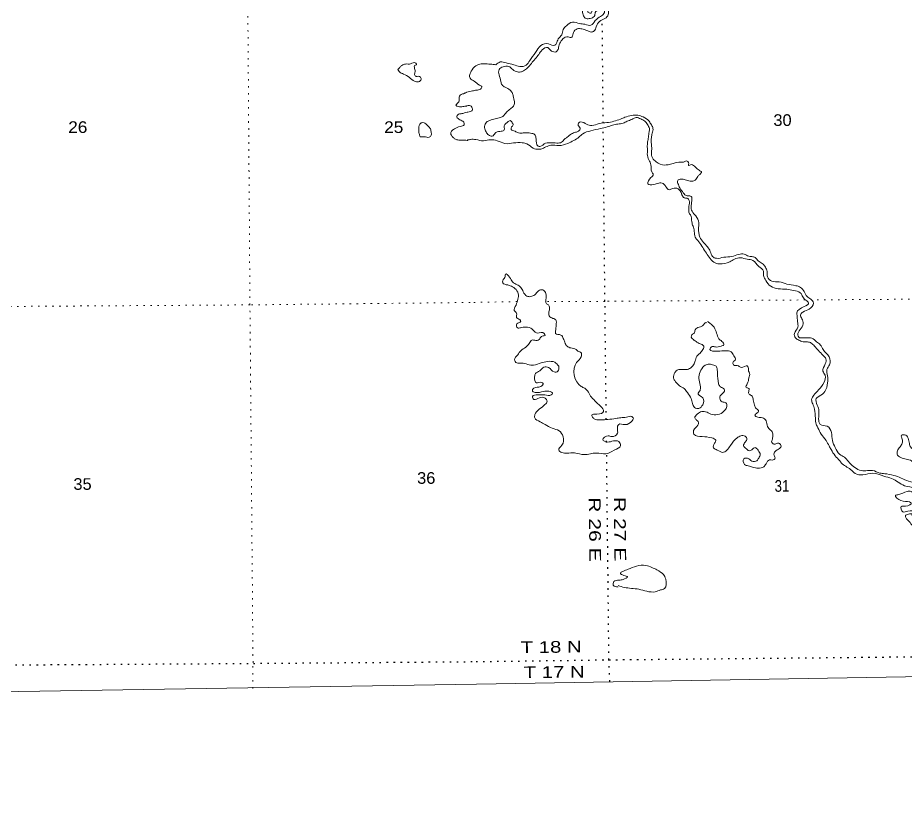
# Model space of a CAD drawing. Header units: feet. Extents: x 248627 to 501257, y -181930 to 5472.
# Drawn here: x 369084 to 382378, y -181930 to -170220 of the extents above; entities that cross this region are included whole.
import ezdxf

# ---------------------------------------------------------------- set-up
doc = ezdxf.new("R2010")
doc.units = ezdxf.units.FT
doc.header["$LTSCALE"] = 70
doc.linetypes.add('DOTTED', pattern=[1.5, 0.3, -1.2])
for name, color, linetype, lineweight in [('39', 7, 'Continuous', 13), ('4', 7, 'Continuous', 13), ('6', 7, 'DOTTED', 25), ('7', 7, 'DOTTED', 13)]:
    doc.layers.add(name, color=color, linetype=linetype, lineweight=lineweight)

msp = doc.modelspace()

# ---------------------------------------------------------------- linework, layer by layer
at = {"layer": '39'}
for points in [[(375777.15, -169430.03), (375813.35, -169403.67), (375861.65, -169383.58), (375920.03, -169343.38), (375972.36, -169313.23), (376056.89, -169291.17), (376121.3, -169277.15), (376199.79, -169255.08), (376278.28, -169235.03), (376403.06, -169206.97), (376549.98, -169168.87), (376668.72, -169142.82), (376741.18, -169128.8), (376827.71, -169122.85), (376896.13, -169137.01), (376952.47, -169143.1), (376974.61, -169135.07), (376986.7, -169090.8), (377030.99, -169052.59), (377075.27, -169046.6), (377155.77, -169042.65), (377220.16, -169036.68), (377266.46, -169012.57), (377302.7, -168978.38), (377355.03, -168954.27), (377419.42, -168966.42), (377477.77, -168994.66), (377544.17, -169008.82), (377604.54, -169014.92), (377626.67, -169020.98), (377660.87, -169067.32), (377664.88, -169091.48), (377634.68, -169129.7), (377578.32, -169165.88), (377509.88, -169189.97), (377423.35, -169201.96), (377326.75, -169209.92), (377244.23, -169223.93), (377181.84, -169241.98), (377165.74, -169258.07), (377163.71, -169286.25), (377183.82, -169310.43), (377232.11, -169350.74), (377270.33, -169382.99), (377298.49, -169409.19), (377344.76, -169433.4), (377441.37, -169419.4), (377505.76, -169417.45), (377564.12, -169431.6), (377602.36, -169413.52), (377608.41, -169377.29), (377620.51, -169312.88), (377646.69, -169282.71), (377692.97, -169296.85), (377741.25, -169335.15), (377783.48, -169403.64), (377807.58, -169508.35), (377809.55, -169617.06), (377811.53, -169679.47), (377799.42, -169768.04), (377781.28, -169846.53), (377749.06, -169892.8), (377690.69, -169914.89), (377620.26, -169908.78), (377567.95, -169882.55), (377527.73, -169826.15), (377489.49, -169830.13), (377505.56, -169892.56), (377561.88, -169957.04), (377596.08, -169983.24), (377612.15, -170045.66), (377618.17, -170100.03), (377632.24, -170142.32), (377672.48, -170150.41), (377688.6, -170098.08), (377704.71, -170069.92), (377773.14, -170047.84), (377847.6, -170055.97), (377926.06, -170104.36), (377930.06, -170172.81), (377879.72, -170231.15), (377797.19, -170275.35), (377748.86, -170355.83), (377716.64, -170416.19), (377674.37, -170434.27), (377609.98, -170410.04), (377551.63, -170391.87), (377483.22, -170381.73), (377418.8, -170421.93), (377392.61, -170496.39), (377382.54, -170510.47), (377330.22, -170506.39), (377285.95, -170512.39), (377223.54, -170564.67), (377189.29, -170645.16), (377171.16, -170707.55), (377138.95, -170733.69)], [(375888.99, -169549), (376006.49, -169520.62), (376101.08, -169492.54), (376159.44, -169488.57), (376125.21, -169528.8), (376066.83, -169581.08), (376038.64, -169611.25), (376111.07, -169653.6), (376342.51, -169637.73), (376469.3, -169593.56), (376588.05, -169555.43), (376658.5, -169511.22), (376658.52, -169487.06), (376620.3, -169444.74), (376574.02, -169420.54), (376533.79, -169386.27), (376586.12, -169358.14), (376712.91, -169336.13), (376861.84, -169308.09), (376998.7, -169284.07), (377055.05, -169268.02), (377063.09, -169280.11), (377016.8, -169306.24), (377010.75, -169334.41), (377067.09, -169356.62), (377121.42, -169362.71), (377169.7, -169398.99), (377207.92, -169443.32), (377221.99, -169481.59), (377161.62, -169465.42), (377087.16, -169473.4), (377000.61, -169521.63), (376964.36, -169571.92), (376932.14, -169636.31), (376901.92, -169704.72), (376984.43, -169702.79), (377052.87, -169656.56), (377058.92, -169624.36), (377079.07, -169580.09), (377127.35, -169606.31), (377105.19, -169668.69), (377187.69, -169678.84), (377286.3, -169672.9), (377306.43, -169660.84), (377286.32, -169624.59), (377322.56, -169590.4), (377403.06, -169580.41), (377489.6, -169564.4), (377596.26, -169552.43), (377674.74, -169560.56), (377719, -169594.83), (377735.07, -169661.28), (377745.09, -169755.9), (377728.98, -169792.12), (377664.58, -169808.17), (377598.19, -169747.7), (377507.65, -169701.31), (377433.18, -169729.42), (377388.88, -169805.87), (377437.14, -169894.5), (377485.42, -169942.87), (377529.67, -169987.2), (377549.77, -170045.6), (377543.71, -170103.98), (377553.74, -170176.46), (377585.92, -170224.81), (377644.27, -170232.92), (377704.65, -170212.85), (377726.8, -170184.69), (377740.91, -170126.32), (377789.22, -170106.24), (377835.51, -170094.21), (377863.68, -170100.27), (377865.67, -170154.63), (377813.33, -170198.87), (377734.82, -170263.21), (377670.39, -170331.59), (377577.83, -170317.41), (377499.35, -170307.26), (377394.71, -170285.01), (377302.12, -170339.27), (377255.81, -170395.59), (377231.63, -170474.08), (377181.29, -170536.44), (377151.07, -170608.88), (377130.94, -170631.01), (377032.34, -170610.78), (376921.65, -170634.82), (376839.1, -170741.44), (376752.51, -170862.14), (376698.15, -170930.53), (376605.57, -170950.57), (376515.02, -170924.31), (376400.33, -170896.01), (376311.79, -170881.83), (376245.36, -170924.04)], [(377138.95, -170733.69), (377092.67, -170725.59), (377048.41, -170691.32), (377024.27, -170667.14), (376937.72, -170701.27), (376887.38, -170769.67), (376865.23, -170801.86), (376804.83, -170870.24), (376750.47, -170938.64), (376690.07, -170994.94), (376659.88, -171013.03), (376617.61, -171031.11), (376551.2, -171025), (376486.82, -170984.67), (376440.56, -170948.39), (376396.28, -170944.32), (376319.8, -170972.43), (376295.64, -170994.55), (376293.6, -171077.08), (376321.73, -171173.74), (376337.81, -171226.1), (376386.09, -171260.37), (376458.52, -171304.74), (376496.73, -171355.1), (376508.78, -171407.46), (376516.78, -171534.3), (376476.51, -171576.53), (376452.35, -171596.64), (376393.97, -171648.92), (376359.74, -171691.16), (376315.46, -171715.28), (376234.96, -171735.33), (376156.46, -171757.39), (376106.14, -171785.53), (376075.93, -171847.9), (376092, -171916.37), (376126.19, -171966.73), (376176.49, -171992.95), (376204.66, -171986.94), (376244.93, -171936.65), (376283.17, -171924.61), (376325.44, -171920.63), (376371.73, -171898.53), (376371.74, -171864.31), (376379.81, -171818.01), (376422.09, -171783.83), (376458.32, -171759.71), (376492.52, -171791.96), (376502.56, -171834.24), (376482.43, -171856.37), (376476.38, -171892.6), (376532.71, -171920.84), (376587.04, -171945.05), (376623.26, -171949.11), (376681.62, -171943.13), (376766.14, -171949.26), (376824.49, -171969.45), (376846.6, -172017.79), (376852.61, -172090.27), (376868.69, -172134.57), (376894.85, -172146.68), (376939.12, -172134.64), (376971.33, -172108.5), (377061.9, -172092.49), (377158.49, -172096.61), (377230.94, -172084.61), (377275.24, -172038.35), (377313.48, -172010.21), (377379.91, -171959.94), (377440.3, -171935.85), (377484.58, -171917.77), (377510.76, -171873.51), (377486.62, -171845.3), (377482.61, -171798.99), (377516.83, -171780.91), (377603.35, -171815.22), (377685.85, -171835.44), (377792.52, -171805.35), (377909.24, -171791.37), (378011.89, -171771.34), (378114.53, -171737.22), (378178.94, -171711.12), (378279.57, -171685.05), (378374.15, -171681.12), (378452.63, -171705.35), (378541.15, -171769.86), (378575.33, -171826.27), (378599.46, -171876.62), (378587.35, -171951.1), (378575.25, -172015.5), (378575.21, -172116.16), (378581.22, -172182.6), (378575.16, -172234.94), (378591.22, -172319.51), (378647.54, -172377.95), (378774.3, -172426.39), (378824.62, -172422.41)], [(374775.96, -170995.72), (374805.55, -170964.93), (374837.14, -170934.09), (374893.06, -170912.84), (374969.43, -170909.3), (375045.68, -170899.73), (375056.24, -170925.7), (375026.27, -170936.37), (375024.72, -170960.56), (375036.04, -171026.79), (375028.8, -171069.23), (375053.54, -171100.96), (375085.6, -171094.28), (375126.81, -171145.82), (375089.22, -171178.79), (375024.69, -171170), (374951.19, -171113.06), (374863.77, -171064.46), (374796.64, -171025.52), (374775.96, -170995.72)], [(376245.36, -170924.04), (376166.88, -170913.89), (376114.56, -170911.82), (376024.01, -170909.72), (375947.52, -170939.84), (375877.05, -171022.31), (375854.9, -171068.59), (375858.9, -171126.97), (375923.28, -171169.32), (375999.72, -171229.79), (376033.92, -171251.97), (376015.8, -171288.19), (375953.4, -171304.23), (375895.04, -171316.25), (375810, -171333.05)], [(375763.96, -171358.75), (375762.49, -171358.71), (375698.76, -171392.2), (375695.47, -171430.53), (375678.6, -171495.31), (375649.2, -171536.17), (375663.43, -171543.94), (375738.02, -171552.53), (375796.18, -171543.31), (375811.74, -171541.17)], [(375762, -171360.05), (375776, -171352.05), (375788, -171346.05), (375804, -171338.05), (375810, -171333.05)], [(375811.74, -171541.17), (375851, -171534.05), (375877, -171546.05), (375892, -171573.05), (375887, -171615.05), (375863, -171624.05), (375827, -171632.05), (375816.15, -171634.65)], [(375816.15, -171634.65), (375777.99, -171644.37), (375723.93, -171657.53), (375683.87, -171666.38), (375660.47, -171705.11), (375679.07, -171730.92), (375733.97, -171762.04), (375766.57, -171783.55), (375771.32, -171821.72), (375711.49, -171849.09), (375625.68, -171885.03), (375580.05, -171918.16), (375570.73, -171956.61), (375593.69, -172000.46), (375628.49, -172031.98), (375673.07, -172049.22), (375676.98, -172048.85)], [(375822.45, -172054.6), (375866.56, -172042.97), (375947.05, -172045.06), (376059.74, -172063.3), (376168.41, -172047.3), (376265, -172061.49), (376381.7, -172103.88), (376510.5, -172095.96), (376641.31, -172092.07), (376711.73, -172110.26), (376804.28, -172172.76), (376888.79, -172190.96), (376949.17, -172176.93), (376995.46, -172154.83), (377069.93, -172130.75), (377190.67, -172134.9), (377323.51, -172102.82), (377412.07, -172058.62), (377490.57, -172008.37), (377548.96, -171958.1), (377667.71, -171913.93), (377812.61, -171879.85), (377913.24, -171855.8), (377991.74, -171827.69), (378072.24, -171811.67), (378152.74, -171799.67), (378211.11, -171771.55), (378281.56, -171743.43), (378349.99, -171715.32), (378416.39, -171735.52), (378476.75, -171767.79), (378516.98, -171818.16), (378545.12, -171878.58), (378541.08, -171930.92), (378530.98, -172009.42), (378518.88, -172079.87), (378514.82, -172160.39), (378516.81, -172214.75), (378514.78, -172261.05), (378538.89, -172347.64), (378569.04, -172422.16), (378581.07, -172528.87), (378603.19, -172569.15), (378568.96, -172615.42), (378524.65, -172705.97), (378609.16, -172720.14), (378685.64, -172696.06), (378750.04, -172704.18), (378788.26, -172744.48), (378842.57, -172796.88), (378896.91, -172776.8), (378975.39, -172782.92), (379013.61, -172825.24), (379033.71, -172873.57), (379065.89, -172917.89), (379112.17, -172923.98), (379142.35, -172958.23), (379138.29, -173042.78), (379134.24, -173097.13), (379142.27, -173145.46), (379164.39, -173183.73), (379178.44, -173250.18), (379184.46, -173298.5), (379204.56, -173356.9), (379220.62, -173443.48), (379240.71, -173524.03), (379268.87, -173556.27), (379331.22, -173640.89), (379385.52, -173727.51), (379439.82, -173808.09), (379510.22, -173882.64), (379594.73, -173908.9), (379749.7, -173874.83), (379820.15, -173836.65), (379908.7, -173816.61), (380011.33, -173836.85), (380093.83, -173855.05), (380186.36, -173945.73), (380254.75, -174016.26), (380256.74, -174078.67), (380290.91, -174157.22), (380363.32, -174243.86), (380473.99, -174280.21), (380604.79, -174288.39), (380707.42, -174306.62), (380806.01, -174338.93), (380844.22, -174403.39), (380888.47, -174451.75), (380930.71, -174492.05), (380864.28, -174548.35), (380755.57, -174640.85), (380759.58, -174679.1), (380763.56, -174771.71), (380769.56, -174858.28), (380717.2, -174948.82), (380733.27, -175015.27), (380783.57, -175049.55)], [(375113.01, -172003.98), (375104.46, -171977.97), (375091.52, -171931.91), (375090.44, -171875.55), (375095.67, -171833.15), (375125.14, -171796.32), (375183.53, -171799.18), (375228.57, -171840.58), (375257.33, -171872.22), (375276.54, -171930.24), (375277.43, -171976.54), (375245.91, -172011.41), (375209.64, -172008.1), (375177.35, -172002.7), (375145.22, -172005.35), (375114.06, -172004.33)], [(375678, -172050.05), (375734, -172053.05), (375776, -172053.05), (375822.14, -172054.69), (375817, -172051.05), (375822, -172050.05)], [(378824.62, -172422.41), (378901.09, -172402.36), (379017.82, -172382.35), (379058.07, -172382.39), (379098.33, -172364.31), (379134.53, -172400.58), (379132.51, -172430.78), (379176.79, -172420.76), (379206.97, -172432.87), (379261.28, -172481.24), (379291.46, -172505.42), (379325.66, -172529.62), (379299.48, -172567.84), (379271.29, -172598.01), (379229.01, -172654.34), (379158.57, -172666.34), (379082.11, -172648.15), (379021.74, -172636.01), (378969.41, -172658.1), (378979.44, -172720.52), (379007.59, -172782.95), (379041.78, -172823.25), (379094.08, -172883.7), (379128.29, -172885.75), (379170.55, -172895.86), (379180.58, -172966.33), (379172.5, -173026.71), (379170.47, -173081.07), (379184.54, -173119.33), (379240.85, -173189.85), (379285.08, -173290.55), (379281.02, -173389.19), (379287.03, -173447.58), (379301.09, -173505.97), (379357.4, -173586.56), (379415.74, -173653.05), (379457.97, -173723.55), (379492.15, -173798.07), (379548.48, -173824.3), (379661.18, -173808.31), (379779.92, -173796.35), (379884.58, -173766.26), (379965.07, -173762.31), (380033.48, -173792.58), (380081.78, -173798.67), (380130.07, -173812.81), (380174.32, -173863.18), (380236.69, -173901.5), (380274.91, -173941.8), (380303.05, -174000.21), (380311.09, -174042.49), (380313.07, -174100.88), (380381.47, -174167.38), (380488.12, -174175.54), (380606.84, -174209.88), (380737.63, -174234.17), (380810.07, -174260.42), (380862.36, -174322.88), (380906.6, -174397.41), (380964.95, -174437.73), (381003.16, -174494.14), (380940.73, -174584.67), (380846.13, -174628.86), (380807.88, -174675.13), (380829.99, -174729.5), (380848.07, -174804.01), (380803.76, -174892.54), (380767.5, -174973.03), (380783.59, -175007.27), (380839.93, -175017.39), (380940.55, -175015.48), (380980.8, -175021.56), (381051.21, -175075.99), (381103.51, -175118.32), (381149.76, -175192.85), (381236.25, -175301.65), (381244.25, -175418.42), (381205.99, -175488.84), (381216.01, -175585.48), (381215.96, -175690.17), (381173.65, -175820.98), (381091.11, -175891.36), (381044.81, -175925.53), (381060.87, -176024.2), (381084.98, -176110.79), (381080.9, -176229.56), (381105.02, -176312.12), (381207.64, -176340.41), (381271.99, -176435.09), (381288.04, -176553.89), (381330.26, -176660.63), (381394.61, -176759.33), (381469.05, -176805.71), (381527.38, -176868.18), (381603.82, -176944.76), (381694.36, -176997.19), (381788.93, -177009.36)], [(377187.26, -175440.5), (377126.91, -175382.06), (377020.26, -175369.87), (376923.65, -175391.92), (376810.95, -175424.01), (376724.42, -175413.86), (376627.83, -175393.63), (376559.41, -175391.55), (376527.23, -175343.2), (376573.55, -175268.76), (376619.86, -175208.41), (376692.33, -175156.14), (376732.59, -175115.92), (376756.75, -175087.76), (376774.88, -175053.56), (376827.2, -175051.6), (376893.62, -175041.6), (376929.86, -174995.33), (376956.02, -174987.3), (376982.19, -174979.28), (376970.13, -174949.07), (376869.51, -174944.94), (376823.23, -174920.74), (376787.03, -174880.44), (376696.48, -174856.19), (376615.98, -174864.16), (376569.7, -174866.13), (376561.67, -174807.74), (376618.03, -174767.53), (376603.96, -174743.36), (376555.67, -174713.11), (376555.7, -174644.66), (376521.51, -174608.39), (376547.7, -174525.88), (376573.9, -174437.33), (376585.99, -174397.08), (376561.88, -174310.49), (376495.5, -174252.04), (376423.06, -174223.78), (376350.63, -174191.5), (376348.63, -174159.28), (376386.9, -174094.9), (376388.92, -174060.68), (376451.29, -174107.05), (376495.53, -174177.55), (376565.95, -174219.9), (376618.25, -174260.21), (376656.46, -174324.67), (376710.76, -174391.16), (376769.12, -174397.26), (376829.51, -174369.14), (376883.86, -174310.81), (376950.28, -174298.8), (376996.54, -174353.2), (376994.49, -174443.79), (376992.46, -174488.08)], [(376988.44, -174473.98), (376998.49, -174498.15), (377032.69, -174520.33), (377050.78, -174568.66), (377040.7, -174627.03), (377044.7, -174687.43), (377099.02, -174723.72), (377143.28, -174745.91), (377149.28, -174820.41), (377141.19, -174915.02), (377141.18, -174951.25), (377219.65, -174973.48), (377255.85, -175023.84), (377277.97, -175082.25), (377312.15, -175142.68), (377368.49, -175166.89), (377446.96, -175191.13), (377487.2, -175221.37), (377517.38, -175233.48), (377523.38, -175301.93), (377454.93, -175384.4), (377523.2, -175744.82), (377577.52, -175771.05), (377619.76, -175811.36), (377664, -175887.9), (377730.38, -175958.43), (377788.72, -176016.87), (377847.05, -176079.33), (377859.11, -176117.6), (377760.48, -176157.76), (377681.99, -176173.79), (377702.1, -176216.08), (377738.31, -176238.26), (377820.82, -176244.39), (377925.47, -176238.45), (378044.2, -176224.48), (378116.65, -176212.48), (378201.18, -176204.51), (378281.68, -176194.52), (378303.81, -176212.66), (378287.69, -176256.94), (378178.99, -176315.21), (378086.43, -176313.1), (378066.27, -176377.5), (378068.26, -176445.95), (377979.69, -176496.19), (377929.39, -176484.06), (377846.85, -176542.36), (377921.3, -176576.66), (378005.82, -176560.64), (378088.33, -176570.79), (378112.45, -176629.19), (378019.85, -176699.56), (377891.03, -176755.8), (377750.17, -176741.57), (377661.62, -176755.57), (377567.04, -176765.54), (377426.18, -176741.24), (377309.46, -176743.13), (377235, -176735.01), (377186.72, -176696.71), (377235.05, -176624.28), (377253.22, -176497.47), (377192.88, -176408.83), (377090.27, -176370.48), (376983.63, -176316.02), (376907.18, -176273.66), (376828.72, -176213.19), (376830.75, -176166.89), (376893.17, -176086.42), (376981.75, -176016.05), (377011.95, -175965.76), (376985.81, -175921.44), (376897.27, -175915.31), (376814.75, -175937.37), (376792.63, -175895.07), (376881.19, -175868.99), (376979.8, -175871.1), (377076.39, -175869.19), (377096.52, -175851.09), (377038.18, -175816.81), (376929.51, -175826.76), (376806.75, -175822.61), (376794.68, -175812.54), (376812.81, -175770.28), (376919.48, -175746.23), (376953.71, -175699.96), (376889.32, -175683.79), (376853.09, -175689.79), (376826.97, -175599.17), (376839.06, -175550.87), (376903.48, -175508.66), (376965.89, -175454.37), (377036.32, -175460.48), (377116.79, -175526.99), (377175.15, -175516.99), (377187.26, -175440.5)], [(379408.65, -176129.23), (379487.11, -176163.53), (379597.8, -176157.6), (379674.29, -176101.31), (379706.52, -176042.96), (379690.44, -175990.6), (379636.11, -175974.44), (379599.91, -175922.06), (379614.02, -175873.76), (379662.34, -175829.52), (379672.41, -175795.31), (379654.31, -175775.16), (379602, -175742.89), (379579.89, -175688.52), (379571.86, -175636.17), (379565.86, -175557.65), (379559.85, -175477.12), (379551.81, -175450.94), (379509.57, -175424.72), (379445.17, -175410.57), (379380.77, -175424.59), (379318.36, -175501.03), (379288.13, -175601.66), (379302.17, -175702.33), (379308.17, -175794.94), (379298.1, -175815.06), (379273.94, -175845.23), (379344.34, -175913.75), (379344.3, -176018.44), (379287.93, -176072.74), (379223.54, -176058.58), (379189.35, -175998.15), (379173.28, -175925.66), (379114.96, -175837.02), (379066.69, -175774.57), (378996.27, -175734.23), (378937.94, -175673.78), (378913.81, -175635.5), (378917.87, -175552.97), (378960.15, -175500.67), (379018.51, -175488.65), (379115.11, -175488.75), (379173.48, -175458.61), (379215.76, -175404.29), (379237.92, -175347.95), (379248, -175311.72), (379304.38, -175243.33), (379346.66, -175191.03), (379362.77, -175160.85), (379346.69, -175124.6), (379290.35, -175098.37), (379244.08, -175072.15), (379193.79, -175031.84), (379173.67, -175003.63), (379183.75, -174969.42), (379217.97, -174945.3), (379232.08, -174894.98), (379254.23, -174868.83), (379332.72, -174842.74), (379352.85, -174826.66), (379383.05, -174788.44), (379405.19, -174790.47)], [(379417.27, -174770.35), (379457.51, -174798.58), (379513.83, -174857.02), (379537.96, -174901.33), (379566.1, -174989.94), (379584.19, -175030.22), (379632.47, -175068.52), (379660.62, -175122.9), (379620.37, -175138.97), (379535.84, -175152.97), (379483.52, -175146.88), (379453.32, -175189.13), (379561.98, -175215.41), (379690.77, -175211.51), (379769.25, -175223.67), (379811.48, -175284.11), (379835.61, -175340.5), (379799.37, -175378.71), (379805.39, -175418.98), (379879.84, -175437.18), (379924.1, -175461.38), (380012.66, -175437.31), (380028.74, -175475.58), (380030.74, -175515.84), (380046.82, -175546.05), (380036.73, -175616.5), (380012.55, -175703.05), (379994.41, -175759.4), (380036.66, -175773.53), (380034.63, -175815.81), (380038.64, -175858.09), (380084.91, -175890.34), (380100.99, -175942.7), (380119.07, -176025.26), (380147.22, -176075.62), (380181.41, -176115.91), (380161.28, -176140.05), (380125.04, -176176.25), (380171.31, -176204.48), (380237.72, -176214.62), (380294.05, -176256.95), (380316.14, -176345.55), (380358.38, -176397.93), (380384.53, -176424.13), (380396.58, -176482.53), (380382.47, -176546.93), (380376.42, -176575.11), (380410.61, -176607.36), (380483.07, -176595.35), (380519.27, -176637.66), (380479, -176685.94), (380428.68, -176718.1), (380412.56, -176776.46), (380426.62, -176826.81), (380390.39, -176846.9), (380346.12, -176844.84), (380293.77, -176901.16), (380257.53, -176947.42), (380175.01, -176967.47), (380092.51, -176953.3), (380026.11, -176933.1), (379971.78, -176912.91), (379961.76, -176828.35), (380016.1, -176820.35), (380080.47, -176862.69), (380154.93, -176856.73), (380183.12, -176818.51), (380205.28, -176764.17), (380173.11, -176699.72), (380130.87, -176659.42), (380080.55, -176691.57), (380042.3, -176707.64), (379985.97, -176667.32), (379957.81, -176635.08), (379984, -176574.71), (380006.16, -176532.46), (379980.01, -176490.16), (379913.61, -176484.05), (379859.26, -176514.19), (379760.6, -176628.84), (379641.83, -176731.4), (379563.36, -176697.09), (379505.01, -176664.82), (379521.14, -176596.39), (379539.27, -176548.09), (379480.93, -176515.83), (379338.06, -176495.55), (379213.3, -176461.2), (379207.29, -176402.81), (379273.73, -176324.37), (379281.79, -176306.26), (379277.78, -176270.01), (379253.64, -176247.85), (379225.48, -176215.61), (379263.74, -176159.28), (379330.17, -176119.08), (379408.65, -176129.23)], [(380783.57, -175049.55), (380847.96, -175073.77), (380914.36, -175077.86), (380970.7, -175094.03), (381018.98, -175140.38), (381079.33, -175204.86), (381147.72, -175279.42), (381189.95, -175331.8), (381179.86, -175406.28), (381145.6, -175514.95), (381177.77, -175577.39), (381161.63, -175682.06), (381081.09, -175796.73), (381008.61, -175873.16), (380976.38, -175943.58), (380992.45, -176006.01), (381018.58, -176086.56), (381032.61, -176217.43), (381044.65, -176310.05), (381070.78, -176366.44), (381119.04, -176457.08), (381191.45, -176553.79), (381237.7, -176634.36), (381267.86, -176688.75), (381328.19, -176783.43), (381394.57, -176855.97), (381420.72, -176888.2), (381487.1, -176940.61), (381559.53, -176986.99), (381627.93, -177047.45), (381744.64, -177067.7), (381891.55, -177043.69), (382058.56, -177088.15), (382173.25, -177122.49), (382273.85, -177176.95), (382366.4, -177231.39), (382519.32, -177269.8), (382575.64, -177338.3), (382577.62, -177418.83), (382547.43, -177428.87), (382497.15, -177348.29), (382466.98, -177316.05), (382404.6, -177318), (382279.81, -177364.18), (382231.5, -177378.22), (382313.98, -177454.8), (382442.76, -177475.06), (382468.92, -177489.18), (382384.38, -177539.43), (382315.95, -177543.38), (382340.07, -177621.92), (382418.56, -177611.93), (382547.35, -177612.06), (382599.67, -177616.14), (382577.51, -177672.49), (382559.39, -177700.65), (382509.07, -177726.77), (382488.95, -177708.64), (382478.91, -177658.3), (382428.6, -177656.23), (382380.29, -177678.33), (382452.69, -177785.1), (382509.02, -177835.49), (382553.29, -177829.49), (382543.24, -177817.4), (382539.23, -177777.13), (382583.51, -177757.05), (382668.03, -177767.2), (382710.27, -177819.58), (382774.61, -177934.4), (382804.78, -177982.74), (382832.92, -178061.29), (382853.02, -178119.69), (382893.28, -178091.54), (382991.88, -178109.76), (383050.23, -178133.98), (383100.51, -178200.46), (383170.9, -178295.15), (383227.22, -178369.7), (383303.67, -178406.01), (383404.28, -178434.3), (383464.66, -178420.27), (383525.05, -178384.09), (383615.59, -178420.42), (383643.76, -178428.5), (383712.17, -178438.63), (383748.39, -178460.81), (383752.38, -178537.32), (383760.39, -178629.93), (383786.53, -178688.34), (383844.87, -178730.68), (383887.14, -178700.52), (383923.38, -178662.31), (383989.79, -178658.35), (384056.2, -178650.36), (384104.52, -178604.11), (384207.17, -178563.95)], [(381788.93, -177009.36), (381889.56, -177003.43), (381998.21, -177041.79), (382070.65, -177051.92), (382205.47, -177076.22), (382316.14, -177116.59), (382428.81, -177163.01), (382557.59, -177189.31), (382650.15, -177207.52), (382736.67, -177241.83), (382803.09, -177227.81), (382762.86, -177171.4), (382704.52, -177139.13), (382692.47, -177084.76), (382660.3, -177018.3), (382587.87, -176965.88), (382523.49, -176931.59), (382489.3, -176875.19), (382412.85, -176836.86), (382332.36, -176816.65), (382263.96, -176774.3), (382261.97, -176707.87), (382300.23, -176649.53), (382332.46, -176593.19), (382332.48, -176532.79), (382322.44, -176476.42), (382366.72, -176468.41), (382421.03, -176516.78), (382441.12, -176599.34), (382461.22, -176653.71), (382515.54, -176702.08), (382557.76, -176796.75), (382571.83, -176835.01), (382539.61, -176879.27), (382569.78, -176921.57), (382636.18, -176945.8), (382710.63, -176955.94), (382781.03, -177038.55), (382807.18, -177078.84), (382817.22, -177115.09), (382817.19, -177189.57), (382873.52, -177229.89), (382919.78, -177296.37), (382895.59, -177382.92), (382923.74, -177447.36), (382851.27, -177503.66), (382788.86, -177570.03), (382853.23, -177614.39), (382939.74, -177664.8), (382994.04, -177763.5), (383014.1, -177908.47), (383046.25, -178023.25), (383102.55, -178123.97), (383189.05, -178216.66), (383295.67, -178307.36), (383392.25, -178339.67), (383565.34, -178281.46), (383615.64, -178307.68), (383651.85, -178331.88), (383712.21, -178366.16), (383814.82, -178402.5), (383832.91, -178458.89), (383826.85, -178513.24), (383867.08, -178553.54), (383931.46, -178581.79), (384007.94, -178569.79), (384090.46, -178535.65), (384209.21, -178499.53), (384325.92, -178527.83), (384410.4, -178622.54), (384474.73, -178783.65), (384516.95, -178876.3), (384571.25, -178944.8), (384615.48, -179041.48), (384625.52, -179111.95), (384679.84, -179144.21), (384786.46, -179212.77), (384812.6, -179271.18), (384800.51, -179297.34), (384750.2, -179317.42), (384728.04, -179355.65), (384697.83, -179422.05), (384667.63, -179460.27), (384679.68, -179514.64), (384719.92, -179528.77), (384772.27, -179458.36), (384852.77, -179464.48), (384941.3, -179486.72), (385005.71, -179456.58), (385082.21, -179380.16), (385176.8, -179384.28), (385263.3, -179448.79), (385291.44, -179529.35), (385325.61, -179621.98), (385313.5, -179710.55), (385343.65, -179805.2), (385399.98, -179841.49)], [(378079.36, -178726.87), (378171.92, -178755.15), (378276.56, -178769.35), (378389.25, -178783.55), (378507.96, -178813.87), (378632.73, -178820.03), (378711.22, -178793.94), (378771.61, -178771.86), (378789.78, -178630.96), (378755.6, -178562.47), (378659.03, -178493.93), (378584.59, -178455.6), (378492.03, -178425.31), (378353.17, -178435.24), (378226.37, -178483.43), (378145.86, -178515.56), (378111.64, -178543.71), (378163.95, -178575.97), (378216.26, -178598.17), (378151.85, -178634.34), (378091.47, -178646.36), (378012.98, -178668.42), (378004.91, -178720.76), (378079.35, -178749.02)]]:
    msp.add_spline(points, degree=3, dxfattribs=at)
at = {"layer": '4'}
msp.add_lwpolyline([(248626.54, 1367.98), (279703.36, 1731.35), (310779.64, 2137.47), (341855.35, 2586.32), (372930.4, 3077.93), (404004.75, 3612.28), (435078.34, 4189.37), (466151.09, 4809.2), (497222.97, 5471.78), (501256.99, -177792.42), (469933.02, -178460.37), (438608.16, -179085.23), (407282.48, -179667), (375956.01, -180205.69), (344628.84, -180701.29), (313301.02, -181153.78), (281972.62, -181563.19), (250643.67, -181929.51)], close=True, dxfattribs=at)
msp.add_lwpolyline([(248626.54, 1367.98), (279703.36, 1731.35), (310779.64, 2137.47), (341855.35, 2586.32), (372930.4, 3077.93), (404004.75, 3612.28), (435078.34, 4189.37), (466151.09, 4809.2), (497222.97, 5471.78), (501256.99, -177792.42), (469933.02, -178460.37), (438608.16, -179085.23), (407282.48, -179667), (375956.01, -180205.69), (344628.84, -180701.29), (313301.02, -181153.78), (281972.62, -181563.19), (250643.67, -181929.51)], close=True, dxfattribs=at)
at = {"layer": '6'}
for p, q in [((377854.16, -171801.02), (377839.2, -170252.06)), ((377903.57, -176581.61), (377902.52, -176488.02))]:
    msp.add_line(p, q, dxfattribs=at)
for points in [[(377899.76, -176241.4), (377879.93, -174468.84), (377854.87, -171873.98)], [(377951.97, -180166.15), (377940.03, -179840.01), (377905.5, -176754.03)], [(344621.44, -180172.87), (345938.44, -180144.64), (351185.95, -180011.99), (356501.81, -179982.7), (361837.77, -179953.01), (367266.35, -179927.51), (372614.3, -179893.55), (375950, -179867.05)], [(375950, -179867.05), (377940.03, -179840.01), (383214.54, -179786.95), (385235.61, -179782.16)]]:
    msp.add_lwpolyline(points, dxfattribs=at)
at = {"layer": '7'}
msp.add_line((376566.06, -174472.74), (375861, -174486.05), dxfattribs=at)
for points in [[(372605.4, -180270.32), (372608.2, -179883.16), (372562.15, -174521.7), (372524.03, -169147.55), (372480.15, -163787.61), (372474.34, -163232.32)], [(395456.26, -174348.13), (393910.71, -174358.19), (388549.67, -174405.12), (383178.58, -174431.91), (380969.83, -174447.3)], [(375861, -174486.05), (372562.15, -174521.7), (367234.34, -174557.27), (361890.37, -174589.13), (356544.27, -174615), (351221.06, -174680.69), (348556.75, -174729.69), (345917.21, -174812.44)], [(380881.19, -174447.92), (377879.93, -174468.84), (376999.8, -174471.46)]]:
    msp.add_lwpolyline(points, dxfattribs=at)

# ---------------------------------------------------------------- texts
at = {"layer": '6'}
for s, rotation, width, p in [('R 26 E', 270.641, 1.35, (377637.77, -177405.13)), ('R 27 E', 270.641, 1.35, (378012.75, -177401.09)), ('T 18 N', 0.693, 1.3, (376619.02, -179740.46)), ('T 17 N', 0.693, 1.3, (376663.03, -180116.04))]:
    msp.add_text(s, height=175, rotation=rotation, dxfattribs=dict(at, width=width)).set_placement(p)
at = {"layer": '7'}
for s, width, p in [('30', 1.05, (380403.02, -171841.02)), ('26', 1.1, (369840.23, -171946.13)), ('25', 1.1, (374572.89, -171946.24)), ('36', 1.05, (375066.42, -177203.06)), ('35', 1.05, (369917.83, -177293.5)), ('31', 0.85, (380421.55, -177322.16))]:
    msp.add_text(s, height=175, dxfattribs=dict(at, width=width)).set_placement(p)

doc.saveas('drawing.dxf')
